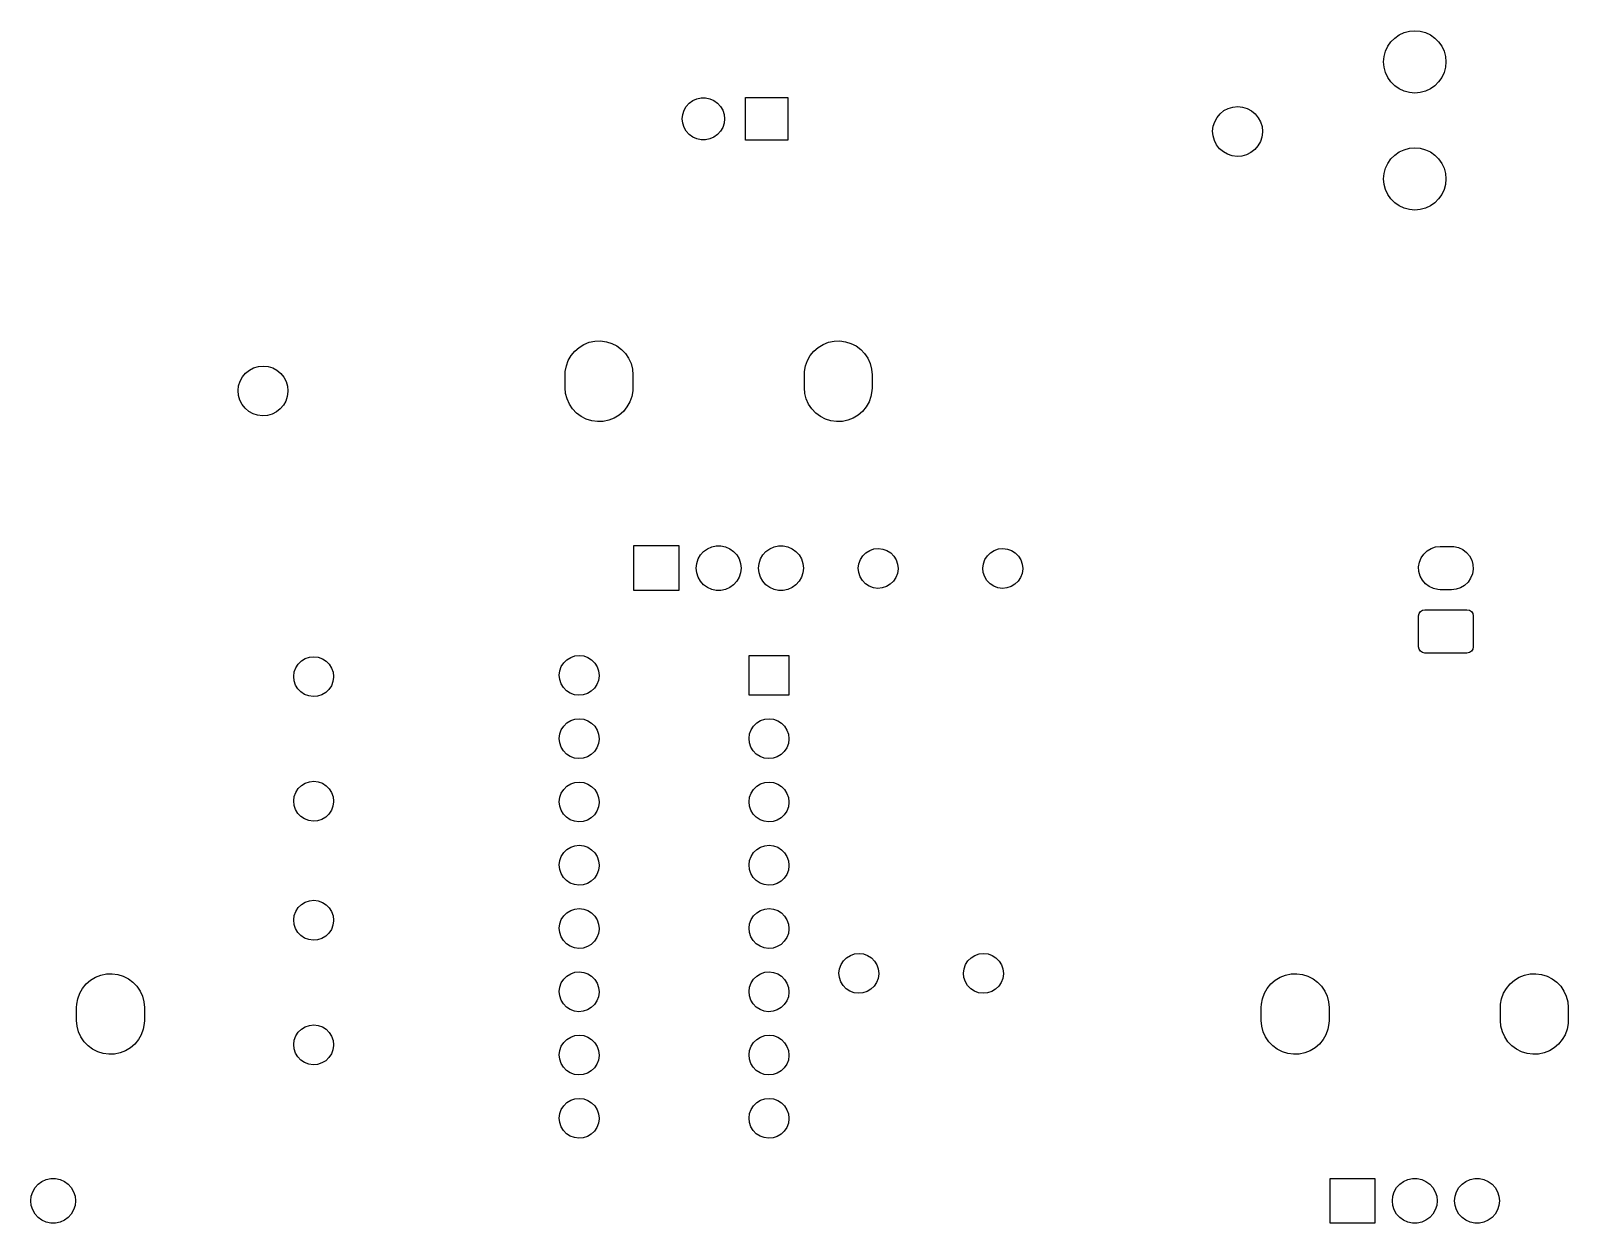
# Model space of a CAD drawing. Extents: x 43 to 170, y -237 to -32.
# Drawn here: x 108.3 to 170, y -237.1 to -189.2 of the extents above; entities that cross this region are included whole.
import ezdxf

# ---------------------------------------------------------------- set-up
doc = ezdxf.new("R2010")
doc.units = 0
doc.layers.add('BLACK', color=7, linetype='CONTINUOUS')

msp = doc.modelspace()

# ---------------------------------------------------------------- linework, layer by layer
at = {"layer": 'BLACK', "linetype": 'CONTINUOUS'}
for p, q in [((163.027, -189.542), (163.205, -189.417)), ((163.205, -189.417), (163.402, -189.325)), ((163.402, -189.325), (163.613, -189.269)), ((163.613, -189.269), (163.83, -189.25)), ((163.83, -189.25), (164.047, -189.269)), ((164.047, -189.269), (164.258, -189.325)), ((164.258, -189.325), (164.455, -189.417)), ((164.455, -189.417), (164.633, -189.542)), ((162.655, -190.072), (162.747, -189.875)), ((162.747, -189.875), (162.872, -189.697)), ((162.872, -189.697), (163.027, -189.542)), ((164.633, -189.542), (164.788, -189.697)), ((164.788, -189.697), (164.913, -189.875)), ((164.913, -189.875), (165.005, -190.072)), ((162.58, -190.5), (162.599, -190.283)), ((162.599, -190.717), (162.58, -190.5)), ((162.599, -190.283), (162.655, -190.072)), ((165.005, -190.072), (165.061, -190.283)), ((165.061, -190.283), (165.08, -190.5)), ((165.08, -190.5), (165.061, -190.717)), ((162.655, -190.928), (162.599, -190.717)), ((162.747, -191.125), (162.655, -190.928)), ((162.872, -191.303), (162.747, -191.125)), ((164.913, -191.125), (164.788, -191.303)), ((165.005, -190.928), (164.913, -191.125)), ((165.061, -190.717), (165.005, -190.928)), ((163.027, -191.458), (162.872, -191.303)), ((163.205, -191.583), (163.027, -191.458)), ((163.402, -191.675), (163.205, -191.583)), ((163.613, -191.731), (163.402, -191.675)), ((163.83, -191.75), (163.613, -191.731)), ((164.047, -191.731), (163.83, -191.75)), ((164.258, -191.675), (164.047, -191.731)), ((164.455, -191.583), (164.258, -191.675)), ((164.633, -191.458), (164.455, -191.583)), ((164.788, -191.303), (164.633, -191.458)), ((134.447, -192.609), (134.502, -192.44)), ((134.502, -192.44), (134.591, -192.286)), ((134.591, -192.286), (134.71, -192.154)), ((134.71, -192.154), (134.853, -192.05)), ((134.853, -192.05), (135.016, -191.978)), ((135.016, -191.978), (135.19, -191.941)), ((135.19, -191.941), (135.367, -191.941)), ((135.367, -191.941), (135.541, -191.978)), ((135.541, -191.978), (135.703, -192.05)), ((135.703, -192.05), (135.847, -192.154)), ((135.847, -192.154), (135.966, -192.286)), ((135.966, -192.286), (136.055, -192.44)), ((136.055, -192.44), (136.11, -192.609)), ((136.969, -193.636), (136.969, -191.936)), ((136.969, -191.936), (138.668, -191.936)), ((138.668, -191.936), (138.668, -193.636)), ((156.018, -192.58), (156.17, -192.457)), ((156.17, -192.457), (156.343, -192.367)), ((156.343, -192.367), (156.531, -192.312)), ((156.531, -192.312), (156.725, -192.294)), ((156.725, -192.294), (156.919, -192.314)), ((156.919, -192.314), (157.106, -192.372)), ((157.106, -192.372), (157.277, -192.465)), ((157.277, -192.465), (157.428, -192.589)), ((134.428, -192.786), (134.447, -192.609)), ((134.447, -192.963), (134.428, -192.786)), ((134.502, -193.132), (134.447, -192.963)), ((134.591, -193.286), (134.502, -193.132)), ((136.055, -193.132), (135.966, -193.286)), ((136.11, -192.963), (136.055, -193.132)), ((136.11, -192.609), (136.129, -192.786)), ((136.129, -192.786), (136.11, -192.963)), ((155.718, -193.28), (155.74, -193.086)), ((155.74, -193.086), (155.799, -192.9)), ((155.799, -192.9), (155.893, -192.729)), ((155.893, -192.729), (156.018, -192.58)), ((157.428, -192.589), (157.551, -192.741)), ((157.551, -192.741), (157.643, -192.913)), ((157.643, -192.913), (157.699, -193.1)), ((157.699, -193.1), (157.718, -193.294)), ((134.71, -193.418), (134.591, -193.286)), ((134.853, -193.522), (134.71, -193.418)), ((135.016, -193.594), (134.853, -193.522)), ((135.19, -193.631), (135.016, -193.594)), ((135.367, -193.631), (135.19, -193.631)), ((135.541, -193.594), (135.367, -193.631)), ((135.703, -193.522), (135.541, -193.594)), ((135.847, -193.418), (135.703, -193.522)), ((135.966, -193.286), (135.847, -193.418)), ((138.668, -193.636), (136.969, -193.636)), ((155.734, -193.475), (155.718, -193.28)), ((155.788, -193.662), (155.734, -193.475)), ((155.877, -193.836), (155.788, -193.662)), ((157.632, -193.701), (157.535, -193.87)), ((157.693, -193.516), (157.632, -193.701)), ((157.718, -193.322), (157.693, -193.516)), ((157.718, -193.294), (157.718, -193.322)), ((155.999, -193.989), (155.877, -193.836)), ((156.147, -194.115), (155.999, -193.989)), ((156.318, -194.21), (156.147, -194.115)), ((156.503, -194.271), (156.318, -194.21)), ((156.697, -194.294), (156.503, -194.271)), ((156.892, -194.279), (156.697, -194.294)), ((157.08, -194.226), (156.892, -194.279)), ((157.254, -194.138), (157.08, -194.226)), ((157.408, -194.018), (157.254, -194.138)), ((157.535, -193.87), (157.408, -194.018)), ((162.872, -194.397), (163.027, -194.242)), ((163.027, -194.242), (163.205, -194.117)), ((163.205, -194.117), (163.402, -194.025)), ((163.402, -194.025), (163.613, -193.969)), ((163.613, -193.969), (163.83, -193.95)), ((163.83, -193.95), (164.047, -193.969)), ((164.047, -193.969), (164.258, -194.025)), ((164.258, -194.025), (164.455, -194.117)), ((164.455, -194.117), (164.633, -194.242)), ((164.633, -194.242), (164.788, -194.397)), ((162.58, -195.2), (162.599, -194.983)), ((162.599, -194.983), (162.655, -194.772)), ((162.655, -194.772), (162.747, -194.575)), ((162.747, -194.575), (162.872, -194.397)), ((164.788, -194.397), (164.913, -194.575)), ((164.913, -194.575), (165.005, -194.772)), ((165.005, -194.772), (165.061, -194.983)), ((165.061, -194.983), (165.08, -195.2)), ((162.599, -195.417), (162.58, -195.2)), ((162.655, -195.628), (162.599, -195.417)), ((165.061, -195.417), (165.005, -195.628)), ((165.08, -195.2), (165.061, -195.417)), ((162.747, -195.825), (162.655, -195.628)), ((162.872, -196.003), (162.747, -195.825)), ((163.027, -196.158), (162.872, -196.003)), ((163.205, -196.283), (163.027, -196.158)), ((164.633, -196.158), (164.455, -196.283)), ((164.788, -196.003), (164.633, -196.158)), ((164.913, -195.825), (164.788, -196.003)), ((165.005, -195.628), (164.913, -195.825)), ((163.402, -196.375), (163.205, -196.283)), ((163.613, -196.431), (163.402, -196.375)), ((163.83, -196.45), (163.613, -196.431)), ((164.047, -196.431), (163.83, -196.45)), ((164.258, -196.375), (164.047, -196.431)), ((164.455, -196.283), (164.258, -196.375)), ((130.485, -201.842), (130.699, -201.757)), ((130.699, -201.757), (130.924, -201.71)), ((130.924, -201.71), (131.154, -201.702)), ((131.154, -201.702), (131.382, -201.732)), ((131.382, -201.732), (131.602, -201.8)), ((140.085, -201.842), (140.299, -201.757)), ((140.299, -201.757), (140.524, -201.71)), ((140.524, -201.71), (140.754, -201.702)), ((140.754, -201.702), (140.982, -201.732)), ((140.982, -201.732), (141.202, -201.8)), ((129.855, -202.49), (129.969, -202.29)), ((129.969, -202.29), (130.115, -202.112)), ((130.115, -202.112), (130.289, -201.961)), ((130.289, -201.961), (130.485, -201.842)), ((131.602, -201.8), (131.807, -201.904)), ((131.807, -201.904), (131.991, -202.041)), ((131.991, -202.041), (132.15, -202.208)), ((132.15, -202.208), (132.278, -202.399)), ((132.278, -202.399), (132.373, -202.608)), ((139.455, -202.49), (139.569, -202.29)), ((139.569, -202.29), (139.715, -202.112)), ((139.715, -202.112), (139.889, -201.961)), ((139.889, -201.961), (140.085, -201.842)), ((141.202, -201.8), (141.407, -201.904)), ((141.407, -201.904), (141.591, -202.041)), ((141.591, -202.041), (141.75, -202.208)), ((141.75, -202.208), (141.878, -202.399)), ((141.878, -202.399), (141.973, -202.608)), ((116.777, -203.143), (116.902, -202.994)), ((116.902, -202.994), (117.054, -202.871)), ((117.054, -202.871), (117.227, -202.781)), ((117.227, -202.781), (117.415, -202.726)), ((117.415, -202.726), (117.609, -202.708)), ((117.609, -202.708), (117.803, -202.728)), ((117.803, -202.728), (117.99, -202.786)), ((117.99, -202.786), (118.161, -202.879)), ((118.161, -202.879), (118.312, -203.003)), ((118.312, -203.003), (118.435, -203.155)), ((129.73, -203.06), (129.736, -202.932)), ((129.736, -202.932), (129.777, -202.706)), ((129.777, -202.706), (129.855, -202.49)), ((132.373, -202.608), (132.431, -202.831)), ((132.431, -202.831), (132.45, -203.06)), ((139.33, -203.06), (139.336, -202.932)), ((139.336, -202.932), (139.377, -202.706)), ((139.377, -202.706), (139.455, -202.49)), ((141.973, -202.608), (142.031, -202.831)), ((142.031, -202.831), (142.05, -203.06)), ((116.602, -203.694), (116.624, -203.5)), ((116.624, -203.5), (116.683, -203.314)), ((116.683, -203.314), (116.777, -203.143)), ((118.435, -203.155), (118.527, -203.327)), ((118.527, -203.327), (118.583, -203.514)), ((118.583, -203.514), (118.602, -203.708)), ((129.73, -203.58), (129.73, -203.06)), ((129.749, -203.809), (129.73, -203.58)), ((132.45, -203.58), (132.444, -203.708)), ((132.45, -203.06), (132.45, -203.58)), ((139.33, -203.58), (139.33, -203.06)), ((139.349, -203.809), (139.33, -203.58)), ((142.05, -203.58), (142.044, -203.708)), ((142.05, -203.06), (142.05, -203.58)), ((116.618, -203.889), (116.602, -203.694)), ((116.672, -204.076), (116.618, -203.889)), ((116.761, -204.25), (116.672, -204.076)), ((116.883, -204.403), (116.761, -204.25)), ((118.516, -204.115), (118.419, -204.284)), ((118.577, -203.93), (118.516, -204.115)), ((118.602, -203.736), (118.577, -203.93)), ((118.602, -203.708), (118.602, -203.736)), ((129.807, -204.032), (129.749, -203.809)), ((129.902, -204.241), (129.807, -204.032)), ((130.03, -204.432), (129.902, -204.241)), ((132.325, -204.15), (132.211, -204.35)), ((132.403, -203.934), (132.325, -204.15)), ((132.444, -203.708), (132.403, -203.934)), ((139.407, -204.032), (139.349, -203.809)), ((139.502, -204.241), (139.407, -204.032)), ((139.63, -204.432), (139.502, -204.241)), ((141.925, -204.15), (141.811, -204.35)), ((142.003, -203.934), (141.925, -204.15)), ((142.044, -203.708), (142.003, -203.934)), ((117.031, -204.529), (116.883, -204.403)), ((117.202, -204.624), (117.031, -204.529)), ((117.387, -204.685), (117.202, -204.624)), ((117.581, -204.708), (117.387, -204.685)), ((117.776, -204.693), (117.581, -204.708)), ((117.964, -204.64), (117.776, -204.693)), ((118.138, -204.552), (117.964, -204.64)), ((118.292, -204.432), (118.138, -204.552)), ((118.419, -204.284), (118.292, -204.432)), ((130.189, -204.599), (130.03, -204.432)), ((130.373, -204.736), (130.189, -204.599)), ((130.578, -204.84), (130.373, -204.736)), ((130.798, -204.908), (130.578, -204.84)), ((131.695, -204.798), (131.481, -204.883)), ((131.891, -204.679), (131.695, -204.798)), ((132.065, -204.528), (131.891, -204.679)), ((132.211, -204.35), (132.065, -204.528)), ((139.789, -204.599), (139.63, -204.432)), ((139.973, -204.736), (139.789, -204.599)), ((140.178, -204.84), (139.973, -204.736)), ((140.398, -204.908), (140.178, -204.84)), ((141.295, -204.798), (141.081, -204.883)), ((141.491, -204.679), (141.295, -204.798)), ((141.665, -204.528), (141.491, -204.679)), ((141.811, -204.35), (141.665, -204.528)), ((131.026, -204.938), (130.798, -204.908)), ((131.256, -204.93), (131.026, -204.938)), ((131.481, -204.883), (131.256, -204.93)), ((140.626, -204.938), (140.398, -204.908)), ((140.856, -204.93), (140.626, -204.938)), ((141.081, -204.883), (140.856, -204.93)), ((132.49, -211.72), (132.49, -209.92)), ((132.49, -209.92), (134.29, -209.92)), ((134.29, -209.92), (134.29, -211.72)), ((135.068, -210.454), (135.162, -210.291)), ((135.162, -210.291), (135.288, -210.151)), ((135.288, -210.151), (135.44, -210.041)), ((135.44, -210.041), (135.612, -209.964)), ((135.612, -209.964), (135.796, -209.925)), ((135.796, -209.925), (135.984, -209.925)), ((135.984, -209.925), (136.168, -209.964)), ((136.168, -209.964), (136.34, -210.041)), ((136.34, -210.041), (136.492, -210.151)), ((136.492, -210.151), (136.618, -210.291)), ((136.618, -210.291), (136.712, -210.454)), ((137.568, -210.454), (137.662, -210.291)), ((137.662, -210.291), (137.788, -210.151)), ((137.788, -210.151), (137.94, -210.041)), ((137.94, -210.041), (138.112, -209.964)), ((138.112, -209.964), (138.296, -209.925)), ((138.296, -209.925), (138.484, -209.925)), ((138.484, -209.925), (138.668, -209.964)), ((138.668, -209.964), (138.84, -210.041)), ((138.84, -210.041), (138.992, -210.151)), ((138.992, -210.151), (139.118, -210.291)), ((139.118, -210.291), (139.212, -210.454)), ((141.577, -210.478), (141.674, -210.328)), ((141.674, -210.328), (141.801, -210.204)), ((141.801, -210.204), (141.953, -210.11)), ((141.953, -210.11), (142.122, -210.053)), ((142.122, -210.053), (142.3, -210.034)), ((142.3, -210.034), (142.477, -210.055)), ((142.477, -210.055), (142.645, -210.115)), ((142.645, -210.115), (142.795, -210.211)), ((142.795, -210.211), (142.921, -210.337)), ((142.921, -210.337), (143.015, -210.488)), ((146.577, -210.478), (146.674, -210.328)), ((146.674, -210.328), (146.801, -210.204)), ((146.801, -210.204), (146.953, -210.11)), ((146.953, -210.11), (147.122, -210.053)), ((147.122, -210.053), (147.3, -210.034)), ((147.3, -210.034), (147.477, -210.055)), ((147.477, -210.055), (147.645, -210.115)), ((147.645, -210.115), (147.795, -210.211)), ((147.795, -210.211), (147.921, -210.337)), ((147.921, -210.337), (148.015, -210.488)), ((164.017, -210.586), (164.087, -210.412)), ((164.087, -210.412), (164.192, -210.256)), ((164.192, -210.256), (164.329, -210.127)), ((164.329, -210.127), (164.49, -210.03)), ((164.49, -210.03), (164.668, -209.97)), ((164.668, -209.97), (164.855, -209.95)), ((164.855, -209.95), (165.305, -209.95)), ((165.305, -209.95), (165.402, -209.955)), ((165.402, -209.955), (165.585, -209.996)), ((165.585, -209.996), (165.756, -210.076)), ((165.756, -210.076), (165.905, -210.19)), ((165.905, -210.19), (166.026, -210.334)), ((166.026, -210.334), (166.114, -210.5)), ((134.99, -210.82), (135.01, -210.633)), ((135.01, -211.007), (134.99, -210.82)), ((135.01, -210.633), (135.068, -210.454)), ((135.068, -211.186), (135.01, -211.007)), ((136.712, -210.454), (136.77, -210.633)), ((136.77, -211.007), (136.712, -211.186)), ((136.77, -210.633), (136.79, -210.82)), ((136.79, -210.82), (136.77, -211.007)), ((137.49, -210.82), (137.51, -210.633)), ((137.51, -211.007), (137.49, -210.82)), ((137.51, -210.633), (137.568, -210.454)), ((137.568, -211.186), (137.51, -211.007)), ((139.212, -210.454), (139.27, -210.633)), ((139.27, -211.007), (139.212, -211.186)), ((139.27, -210.633), (139.29, -210.82)), ((139.29, -210.82), (139.27, -211.007)), ((141.494, -210.823), (141.516, -210.646)), ((141.511, -211), (141.494, -210.823)), ((141.568, -211.17), (141.511, -211)), ((141.516, -210.646), (141.577, -210.478)), ((143.069, -211.033), (143.006, -211.2)), ((143.015, -210.488), (143.074, -210.657)), ((143.094, -210.856), (143.069, -211.033)), ((143.074, -210.657), (143.094, -210.834)), ((143.094, -210.834), (143.094, -210.856)), ((146.494, -210.823), (146.516, -210.646)), ((146.511, -211), (146.494, -210.823)), ((146.568, -211.17), (146.511, -211)), ((146.516, -210.646), (146.577, -210.478)), ((148.069, -211.033), (148.006, -211.2)), ((148.015, -210.488), (148.074, -210.657)), ((148.094, -210.856), (148.069, -211.033)), ((148.074, -210.657), (148.094, -210.834)), ((148.094, -210.834), (148.094, -210.856)), ((163.986, -210.771), (164.017, -210.586)), ((163.996, -210.959), (163.986, -210.771)), ((164.046, -211.14), (163.996, -210.959)), ((166.114, -210.5), (166.164, -210.681)), ((166.174, -210.869), (166.143, -211.054)), ((166.164, -210.681), (166.174, -210.869)), ((135.162, -211.349), (135.068, -211.186)), ((135.288, -211.489), (135.162, -211.349)), ((135.44, -211.599), (135.288, -211.489)), ((135.612, -211.676), (135.44, -211.599)), ((136.34, -211.599), (136.168, -211.676)), ((136.492, -211.489), (136.34, -211.599)), ((136.618, -211.349), (136.492, -211.489)), ((136.712, -211.186), (136.618, -211.349)), ((137.662, -211.349), (137.568, -211.186)), ((137.788, -211.489), (137.662, -211.349)), ((137.94, -211.599), (137.788, -211.489)), ((138.112, -211.676), (137.94, -211.599)), ((138.84, -211.599), (138.668, -211.676)), ((138.992, -211.489), (138.84, -211.599)), ((139.118, -211.349), (138.992, -211.489)), ((139.212, -211.186), (139.118, -211.349)), ((141.66, -211.322), (141.568, -211.17)), ((141.784, -211.45), (141.66, -211.322)), ((141.933, -211.548), (141.784, -211.45)), ((142.1, -211.61), (141.933, -211.548)), ((142.277, -211.634), (142.1, -211.61)), ((142.455, -211.618), (142.277, -211.634)), ((142.624, -211.563), (142.455, -211.618)), ((142.778, -211.471), (142.624, -211.563)), ((142.907, -211.348), (142.778, -211.471)), ((143.006, -211.2), (142.907, -211.348)), ((146.66, -211.322), (146.568, -211.17)), ((146.784, -211.45), (146.66, -211.322)), ((146.933, -211.548), (146.784, -211.45)), ((147.1, -211.61), (146.933, -211.548)), ((147.277, -211.634), (147.1, -211.61)), ((147.455, -211.618), (147.277, -211.634)), ((147.624, -211.563), (147.455, -211.618)), ((147.778, -211.471), (147.624, -211.563)), ((147.907, -211.348), (147.778, -211.471)), ((148.006, -211.2), (147.907, -211.348)), ((164.134, -211.306), (164.046, -211.14)), ((164.255, -211.45), (164.134, -211.306)), ((164.404, -211.564), (164.255, -211.45)), ((164.575, -211.644), (164.404, -211.564)), ((164.758, -211.685), (164.575, -211.644)), ((165.67, -211.61), (165.492, -211.67)), ((165.831, -211.513), (165.67, -211.61)), ((165.968, -211.384), (165.831, -211.513)), ((166.073, -211.228), (165.968, -211.384)), ((166.143, -211.054), (166.073, -211.228)), ((134.29, -211.72), (132.49, -211.72)), ((135.796, -211.715), (135.612, -211.676)), ((135.984, -211.715), (135.796, -211.715)), ((136.168, -211.676), (135.984, -211.715)), ((138.296, -211.715), (138.112, -211.676)), ((138.484, -211.715), (138.296, -211.715)), ((138.668, -211.676), (138.484, -211.715)), ((164.855, -211.69), (164.758, -211.685)), ((165.305, -211.69), (164.855, -211.69)), ((165.492, -211.67), (165.305, -211.69)), ((163.985, -212.74), (164.004, -212.644)), ((163.985, -213.98), (163.985, -212.74)), ((164.004, -212.644), (164.058, -212.563)), ((164.058, -212.563), (164.139, -212.509)), ((164.139, -212.509), (164.235, -212.49)), ((164.235, -212.49), (165.925, -212.49)), ((165.925, -212.49), (166.021, -212.509)), ((166.021, -212.509), (166.102, -212.563)), ((166.102, -212.563), (166.156, -212.644)), ((166.156, -212.644), (166.175, -212.74)), ((166.175, -212.74), (166.175, -213.98)), ((164.004, -214.076), (163.985, -213.98)), ((164.058, -214.157), (164.004, -214.076)), ((166.156, -214.076), (166.102, -214.157)), ((166.175, -213.98), (166.156, -214.076)), ((118.917, -214.822), (119.014, -214.672)), ((119.014, -214.672), (119.141, -214.548)), ((119.141, -214.548), (119.293, -214.454)), ((119.293, -214.454), (119.462, -214.397)), ((119.462, -214.397), (119.64, -214.378)), ((119.64, -214.378), (119.817, -214.399)), ((119.817, -214.399), (119.985, -214.459)), ((119.985, -214.459), (120.135, -214.555)), ((120.135, -214.555), (120.261, -214.681)), ((120.261, -214.681), (120.355, -214.832)), ((129.575, -214.772), (129.672, -214.622)), ((129.672, -214.622), (129.799, -214.498)), ((129.799, -214.498), (129.951, -214.404)), ((129.951, -214.404), (130.12, -214.347)), ((130.12, -214.347), (130.298, -214.328)), ((130.298, -214.328), (130.475, -214.349)), ((130.475, -214.349), (130.643, -214.409)), ((130.643, -214.409), (130.793, -214.505)), ((130.793, -214.505), (130.919, -214.631)), ((130.919, -214.631), (131.013, -214.782)), ((137.112, -215.928), (137.112, -214.328)), ((137.112, -214.328), (138.712, -214.328)), ((138.712, -214.328), (138.712, -215.928)), ((164.139, -214.211), (164.058, -214.157)), ((164.235, -214.23), (164.139, -214.211)), ((165.925, -214.23), (164.235, -214.23)), ((166.021, -214.211), (165.925, -214.23)), ((166.102, -214.157), (166.021, -214.211)), ((118.834, -215.167), (118.856, -214.99)), ((118.851, -215.344), (118.834, -215.167)), ((118.908, -215.514), (118.851, -215.344)), ((118.856, -214.99), (118.917, -214.822)), ((120.355, -214.832), (120.414, -215.001)), ((120.434, -215.2), (120.409, -215.377)), ((120.414, -215.001), (120.434, -215.178)), ((120.434, -215.178), (120.434, -215.2)), ((129.492, -215.117), (129.514, -214.94)), ((129.509, -215.294), (129.492, -215.117)), ((129.566, -215.464), (129.509, -215.294)), ((129.514, -214.94), (129.575, -214.772)), ((131.067, -215.327), (131.004, -215.494)), ((131.013, -214.782), (131.072, -214.951)), ((131.092, -215.15), (131.067, -215.327)), ((131.072, -214.951), (131.092, -215.128)), ((131.092, -215.128), (131.092, -215.15)), ((119, -215.666), (118.908, -215.514)), ((119.124, -215.794), (119, -215.666)), ((119.273, -215.892), (119.124, -215.794)), ((119.44, -215.954), (119.273, -215.892)), ((119.617, -215.978), (119.44, -215.954)), ((119.795, -215.962), (119.617, -215.978)), ((119.964, -215.907), (119.795, -215.962)), ((120.118, -215.815), (119.964, -215.907)), ((120.247, -215.692), (120.118, -215.815)), ((120.346, -215.544), (120.247, -215.692)), ((120.409, -215.377), (120.346, -215.544)), ((129.658, -215.616), (129.566, -215.464)), ((129.782, -215.744), (129.658, -215.616)), ((129.931, -215.842), (129.782, -215.744)), ((130.098, -215.904), (129.931, -215.842)), ((130.275, -215.928), (130.098, -215.904)), ((130.453, -215.912), (130.275, -215.928)), ((130.622, -215.857), (130.453, -215.912)), ((130.776, -215.765), (130.622, -215.857)), ((130.905, -215.642), (130.776, -215.765)), ((131.004, -215.494), (130.905, -215.642)), ((138.712, -215.928), (137.112, -215.928)), ((129.575, -217.312), (129.672, -217.162)), ((129.672, -217.162), (129.799, -217.038)), ((129.799, -217.038), (129.951, -216.944)), ((129.951, -216.944), (130.12, -216.887)), ((130.12, -216.887), (130.298, -216.868)), ((130.298, -216.868), (130.475, -216.889)), ((130.475, -216.889), (130.643, -216.949)), ((130.643, -216.949), (130.793, -217.045)), ((130.793, -217.045), (130.919, -217.171)), ((130.919, -217.171), (131.013, -217.322)), ((137.195, -217.312), (137.292, -217.162)), ((137.292, -217.162), (137.419, -217.038)), ((137.419, -217.038), (137.571, -216.944)), ((137.571, -216.944), (137.74, -216.887)), ((137.74, -216.887), (137.918, -216.868)), ((137.918, -216.868), (138.095, -216.889)), ((138.095, -216.889), (138.263, -216.949)), ((138.263, -216.949), (138.413, -217.045)), ((138.413, -217.045), (138.539, -217.171)), ((138.539, -217.171), (138.633, -217.322)), ((129.492, -217.657), (129.514, -217.48)), ((129.509, -217.834), (129.492, -217.657)), ((129.566, -218.004), (129.509, -217.834)), ((129.514, -217.48), (129.575, -217.312)), ((131.013, -217.322), (131.072, -217.491)), ((131.092, -217.69), (131.067, -217.867)), ((131.072, -217.491), (131.092, -217.668)), ((131.092, -217.668), (131.092, -217.69)), ((137.112, -217.657), (137.134, -217.48)), ((137.129, -217.834), (137.112, -217.657)), ((137.186, -218.004), (137.129, -217.834)), ((137.134, -217.48), (137.195, -217.312)), ((138.633, -217.322), (138.692, -217.491)), ((138.712, -217.69), (138.687, -217.867)), ((138.692, -217.491), (138.712, -217.668)), ((138.712, -217.668), (138.712, -217.69)), ((129.658, -218.156), (129.566, -218.004)), ((129.782, -218.284), (129.658, -218.156)), ((129.931, -218.382), (129.782, -218.284)), ((130.098, -218.444), (129.931, -218.382)), ((130.275, -218.468), (130.098, -218.444)), ((130.453, -218.452), (130.275, -218.468)), ((130.622, -218.397), (130.453, -218.452)), ((130.776, -218.305), (130.622, -218.397)), ((130.905, -218.182), (130.776, -218.305)), ((131.004, -218.034), (130.905, -218.182)), ((131.067, -217.867), (131.004, -218.034)), ((137.278, -218.156), (137.186, -218.004)), ((137.402, -218.284), (137.278, -218.156)), ((137.551, -218.382), (137.402, -218.284)), ((137.718, -218.444), (137.551, -218.382)), ((137.895, -218.468), (137.718, -218.444)), ((138.073, -218.452), (137.895, -218.468)), ((138.242, -218.397), (138.073, -218.452)), ((138.396, -218.305), (138.242, -218.397)), ((138.525, -218.182), (138.396, -218.305)), ((138.624, -218.034), (138.525, -218.182)), ((138.687, -217.867), (138.624, -218.034)), ((118.917, -219.822), (119.014, -219.672)), ((119.014, -219.672), (119.141, -219.548)), ((119.141, -219.548), (119.293, -219.454)), ((119.293, -219.454), (119.462, -219.397)), ((119.462, -219.397), (119.64, -219.378)), ((119.64, -219.378), (119.817, -219.399)), ((119.817, -219.399), (119.985, -219.459)), ((119.985, -219.459), (120.135, -219.555)), ((120.135, -219.555), (120.261, -219.681)), ((120.261, -219.681), (120.355, -219.832)), ((129.672, -219.702), (129.799, -219.578)), ((129.799, -219.578), (129.951, -219.484)), ((129.951, -219.484), (130.12, -219.427)), ((130.12, -219.427), (130.298, -219.408)), ((130.298, -219.408), (130.475, -219.429)), ((130.475, -219.429), (130.643, -219.489)), ((130.643, -219.489), (130.793, -219.585)), ((130.793, -219.585), (130.919, -219.711)), ((137.292, -219.702), (137.419, -219.578)), ((137.419, -219.578), (137.571, -219.484)), ((137.571, -219.484), (137.74, -219.427)), ((137.74, -219.427), (137.918, -219.408)), ((137.918, -219.408), (138.095, -219.429)), ((138.095, -219.429), (138.263, -219.489)), ((138.263, -219.489), (138.413, -219.585)), ((138.413, -219.585), (138.539, -219.711)), ((118.834, -220.167), (118.856, -219.99)), ((118.851, -220.344), (118.834, -220.167)), ((118.856, -219.99), (118.917, -219.822)), ((120.355, -219.832), (120.414, -220.001)), ((120.434, -220.2), (120.409, -220.377)), ((120.414, -220.001), (120.434, -220.178)), ((120.434, -220.178), (120.434, -220.2)), ((129.492, -220.197), (129.514, -220.02)), ((129.509, -220.374), (129.492, -220.197)), ((129.514, -220.02), (129.575, -219.852)), ((129.575, -219.852), (129.672, -219.702)), ((130.919, -219.711), (131.013, -219.862)), ((131.013, -219.862), (131.072, -220.031)), ((131.092, -220.23), (131.067, -220.407)), ((131.072, -220.031), (131.092, -220.208)), ((131.092, -220.208), (131.092, -220.23)), ((137.112, -220.197), (137.134, -220.02)), ((137.129, -220.374), (137.112, -220.197)), ((137.134, -220.02), (137.195, -219.852)), ((137.195, -219.852), (137.292, -219.702)), ((138.539, -219.711), (138.633, -219.862)), ((138.633, -219.862), (138.692, -220.031)), ((138.712, -220.23), (138.687, -220.407)), ((138.692, -220.031), (138.712, -220.208)), ((138.712, -220.208), (138.712, -220.23)), ((118.908, -220.514), (118.851, -220.344)), ((119, -220.666), (118.908, -220.514)), ((119.124, -220.794), (119, -220.666)), ((119.273, -220.892), (119.124, -220.794)), ((119.44, -220.954), (119.273, -220.892)), ((119.964, -220.907), (119.795, -220.962)), ((120.118, -220.815), (119.964, -220.907)), ((120.247, -220.692), (120.118, -220.815)), ((120.346, -220.544), (120.247, -220.692)), ((120.409, -220.377), (120.346, -220.544)), ((129.566, -220.544), (129.509, -220.374)), ((129.658, -220.696), (129.566, -220.544)), ((129.782, -220.824), (129.658, -220.696)), ((129.931, -220.922), (129.782, -220.824)), ((130.776, -220.845), (130.622, -220.937)), ((130.905, -220.722), (130.776, -220.845)), ((131.004, -220.574), (130.905, -220.722)), ((131.067, -220.407), (131.004, -220.574)), ((137.186, -220.544), (137.129, -220.374)), ((137.278, -220.696), (137.186, -220.544)), ((137.402, -220.824), (137.278, -220.696)), ((137.551, -220.922), (137.402, -220.824)), ((138.396, -220.845), (138.242, -220.937)), ((138.525, -220.722), (138.396, -220.845)), ((138.624, -220.574), (138.525, -220.722)), ((138.687, -220.407), (138.624, -220.574)), ((119.617, -220.978), (119.44, -220.954)), ((119.795, -220.962), (119.617, -220.978)), ((130.098, -220.984), (129.931, -220.922)), ((130.275, -221.008), (130.098, -220.984)), ((130.453, -220.992), (130.275, -221.008)), ((130.622, -220.937), (130.453, -220.992)), ((137.718, -220.984), (137.551, -220.922)), ((137.895, -221.008), (137.718, -220.984)), ((138.073, -220.992), (137.895, -221.008)), ((138.242, -220.937), (138.073, -220.992)), ((129.672, -222.242), (129.799, -222.118)), ((129.799, -222.118), (129.951, -222.024)), ((129.951, -222.024), (130.12, -221.967)), ((130.12, -221.967), (130.298, -221.948)), ((130.298, -221.948), (130.475, -221.969)), ((130.475, -221.969), (130.643, -222.029)), ((130.643, -222.029), (130.793, -222.125)), ((130.793, -222.125), (130.919, -222.251)), ((137.292, -222.242), (137.419, -222.118)), ((137.419, -222.118), (137.571, -222.024)), ((137.571, -222.024), (137.74, -221.967)), ((137.74, -221.967), (137.918, -221.948)), ((137.918, -221.948), (138.095, -221.969)), ((138.095, -221.969), (138.263, -222.029)), ((138.263, -222.029), (138.413, -222.125)), ((138.413, -222.125), (138.539, -222.251)), ((129.492, -222.737), (129.514, -222.56)), ((129.509, -222.914), (129.492, -222.737)), ((129.514, -222.56), (129.575, -222.392)), ((129.575, -222.392), (129.672, -222.242)), ((130.919, -222.251), (131.013, -222.402)), ((131.013, -222.402), (131.072, -222.571)), ((131.092, -222.77), (131.067, -222.947)), ((131.072, -222.571), (131.092, -222.748)), ((131.092, -222.748), (131.092, -222.77)), ((137.112, -222.737), (137.134, -222.56)), ((137.129, -222.914), (137.112, -222.737)), ((137.134, -222.56), (137.195, -222.392)), ((137.195, -222.392), (137.292, -222.242)), ((138.539, -222.251), (138.633, -222.402)), ((138.633, -222.402), (138.692, -222.571)), ((138.712, -222.77), (138.687, -222.947)), ((138.692, -222.571), (138.712, -222.748)), ((138.712, -222.748), (138.712, -222.77)), ((129.566, -223.084), (129.509, -222.914)), ((129.658, -223.236), (129.566, -223.084)), ((129.782, -223.364), (129.658, -223.236)), ((129.931, -223.462), (129.782, -223.364)), ((130.776, -223.385), (130.622, -223.477)), ((130.905, -223.262), (130.776, -223.385)), ((131.004, -223.114), (130.905, -223.262)), ((131.067, -222.947), (131.004, -223.114)), ((137.186, -223.084), (137.129, -222.914)), ((137.278, -223.236), (137.186, -223.084)), ((137.402, -223.364), (137.278, -223.236)), ((137.551, -223.462), (137.402, -223.364)), ((138.396, -223.385), (138.242, -223.477)), ((138.525, -223.262), (138.396, -223.385)), ((138.624, -223.114), (138.525, -223.262)), ((138.687, -222.947), (138.624, -223.114)), ((130.098, -223.524), (129.931, -223.462)), ((130.275, -223.548), (130.098, -223.524)), ((130.453, -223.532), (130.275, -223.548)), ((130.622, -223.477), (130.453, -223.532)), ((137.718, -223.524), (137.551, -223.462)), ((137.895, -223.548), (137.718, -223.524)), ((138.073, -223.532), (137.895, -223.548)), ((138.242, -223.477), (138.073, -223.532)), ((118.856, -224.769), (118.917, -224.601)), ((118.917, -224.601), (119.014, -224.451)), ((119.014, -224.451), (119.141, -224.327)), ((119.141, -224.327), (119.293, -224.233)), ((119.293, -224.233), (119.462, -224.176)), ((119.462, -224.176), (119.64, -224.157)), ((119.64, -224.157), (119.817, -224.178)), ((119.817, -224.178), (119.985, -224.238)), ((119.985, -224.238), (120.135, -224.334)), ((120.135, -224.334), (120.261, -224.46)), ((120.261, -224.46), (120.355, -224.611)), ((120.355, -224.611), (120.414, -224.78)), ((129.799, -224.658), (129.951, -224.564)), ((129.951, -224.564), (130.12, -224.507)), ((130.12, -224.507), (130.298, -224.488)), ((130.298, -224.488), (130.475, -224.509)), ((130.475, -224.509), (130.643, -224.569)), ((130.643, -224.569), (130.793, -224.665)), ((137.419, -224.658), (137.571, -224.564)), ((137.571, -224.564), (137.74, -224.507)), ((137.74, -224.507), (137.918, -224.488)), ((137.918, -224.488), (138.095, -224.509)), ((138.095, -224.509), (138.263, -224.569)), ((138.263, -224.569), (138.413, -224.665)), ((118.834, -224.946), (118.856, -224.769)), ((118.851, -225.123), (118.834, -224.946)), ((118.908, -225.293), (118.851, -225.123)), ((120.409, -225.156), (120.346, -225.323)), ((120.434, -224.979), (120.409, -225.156)), ((120.414, -224.78), (120.434, -224.957)), ((120.434, -224.957), (120.434, -224.979)), ((129.492, -225.277), (129.514, -225.1)), ((129.514, -225.1), (129.575, -224.932)), ((129.575, -224.932), (129.672, -224.782)), ((129.672, -224.782), (129.799, -224.658)), ((130.793, -224.665), (130.919, -224.791)), ((130.919, -224.791), (131.013, -224.942)), ((131.013, -224.942), (131.072, -225.111)), ((131.072, -225.111), (131.092, -225.288)), ((137.112, -225.277), (137.134, -225.1)), ((137.134, -225.1), (137.195, -224.932)), ((137.195, -224.932), (137.292, -224.782)), ((137.292, -224.782), (137.419, -224.658)), ((138.413, -224.665), (138.539, -224.791)), ((138.539, -224.791), (138.633, -224.942)), ((138.633, -224.942), (138.692, -225.111)), ((138.692, -225.111), (138.712, -225.288)), ((119, -225.445), (118.908, -225.293)), ((119.124, -225.573), (119, -225.445)), ((119.273, -225.671), (119.124, -225.573)), ((119.44, -225.733), (119.273, -225.671)), ((119.617, -225.757), (119.44, -225.733)), ((119.795, -225.741), (119.617, -225.757)), ((119.964, -225.686), (119.795, -225.741)), ((120.118, -225.594), (119.964, -225.686)), ((120.247, -225.471), (120.118, -225.594)), ((120.346, -225.323), (120.247, -225.471)), ((129.509, -225.454), (129.492, -225.277)), ((129.566, -225.624), (129.509, -225.454)), ((129.658, -225.776), (129.566, -225.624)), ((129.782, -225.904), (129.658, -225.776)), ((130.905, -225.802), (130.776, -225.925)), ((131.004, -225.654), (130.905, -225.802)), ((131.067, -225.487), (131.004, -225.654)), ((131.092, -225.31), (131.067, -225.487)), ((131.092, -225.288), (131.092, -225.31)), ((137.129, -225.454), (137.112, -225.277)), ((137.186, -225.624), (137.129, -225.454)), ((137.278, -225.776), (137.186, -225.624)), ((137.402, -225.904), (137.278, -225.776)), ((138.525, -225.802), (138.396, -225.925)), ((138.624, -225.654), (138.525, -225.802)), ((138.687, -225.487), (138.624, -225.654)), ((138.712, -225.31), (138.687, -225.487)), ((138.712, -225.288), (138.712, -225.31)), ((129.931, -226.002), (129.782, -225.904)), ((130.098, -226.064), (129.931, -226.002)), ((130.275, -226.088), (130.098, -226.064)), ((130.453, -226.072), (130.275, -226.088)), ((130.622, -226.017), (130.453, -226.072)), ((130.776, -225.925), (130.622, -226.017)), ((137.551, -226.002), (137.402, -225.904)), ((137.718, -226.064), (137.551, -226.002)), ((137.895, -226.088), (137.718, -226.064)), ((138.073, -226.072), (137.895, -226.088)), ((138.242, -226.017), (138.073, -226.072)), ((138.396, -225.925), (138.242, -226.017)), ((140.898, -226.584), (141.025, -226.46)), ((141.025, -226.46), (141.177, -226.366)), ((141.177, -226.366), (141.346, -226.309)), ((141.346, -226.309), (141.524, -226.29)), ((141.524, -226.29), (141.701, -226.311)), ((141.701, -226.311), (141.869, -226.371)), ((141.869, -226.371), (142.019, -226.467)), ((142.019, -226.467), (142.145, -226.593)), ((145.898, -226.584), (146.025, -226.46)), ((146.025, -226.46), (146.177, -226.366)), ((146.177, -226.366), (146.346, -226.309)), ((146.346, -226.309), (146.524, -226.29)), ((146.524, -226.29), (146.701, -226.311)), ((146.701, -226.311), (146.869, -226.371)), ((146.869, -226.371), (147.019, -226.467)), ((147.019, -226.467), (147.145, -226.593)), ((129.951, -227.104), (130.12, -227.047)), ((130.12, -227.047), (130.298, -227.028)), ((130.298, -227.028), (130.475, -227.049)), ((130.475, -227.049), (130.643, -227.109)), ((137.571, -227.104), (137.74, -227.047)), ((137.74, -227.047), (137.918, -227.028)), ((137.918, -227.028), (138.095, -227.049)), ((138.095, -227.049), (138.263, -227.109)), ((140.718, -227.079), (140.74, -226.902)), ((140.735, -227.256), (140.718, -227.079)), ((140.74, -226.902), (140.801, -226.734)), ((140.801, -226.734), (140.898, -226.584)), ((142.145, -226.593), (142.239, -226.744)), ((142.239, -226.744), (142.298, -226.913)), ((142.298, -226.913), (142.318, -227.09)), ((142.318, -227.09), (142.318, -227.112)), ((145.718, -227.079), (145.74, -226.902)), ((145.735, -227.256), (145.718, -227.079)), ((145.74, -226.902), (145.801, -226.734)), ((145.801, -226.734), (145.898, -226.584)), ((147.145, -226.593), (147.239, -226.744)), ((147.239, -226.744), (147.298, -226.913)), ((147.298, -226.913), (147.318, -227.09)), ((147.318, -227.09), (147.318, -227.112)), ((110.245, -227.89), (110.359, -227.69)), ((110.359, -227.69), (110.505, -227.512)), ((110.505, -227.512), (110.679, -227.361)), ((110.679, -227.361), (110.875, -227.242)), ((110.875, -227.242), (111.089, -227.157)), ((111.089, -227.157), (111.314, -227.11)), ((111.314, -227.11), (111.544, -227.102)), ((111.544, -227.102), (111.772, -227.132)), ((111.772, -227.132), (111.992, -227.2)), ((111.992, -227.2), (112.197, -227.304)), ((112.197, -227.304), (112.381, -227.441)), ((112.381, -227.441), (112.54, -227.608)), ((112.54, -227.608), (112.668, -227.799)), ((129.492, -227.817), (129.514, -227.64)), ((129.514, -227.64), (129.575, -227.472)), ((129.575, -227.472), (129.672, -227.322)), ((129.672, -227.322), (129.799, -227.198)), ((129.799, -227.198), (129.951, -227.104)), ((130.643, -227.109), (130.793, -227.205)), ((130.793, -227.205), (130.919, -227.331)), ((130.919, -227.331), (131.013, -227.482)), ((131.013, -227.482), (131.072, -227.651)), ((131.072, -227.651), (131.092, -227.828)), ((137.112, -227.817), (137.134, -227.64)), ((137.134, -227.64), (137.195, -227.472)), ((137.195, -227.472), (137.292, -227.322)), ((137.292, -227.322), (137.419, -227.198)), ((137.419, -227.198), (137.571, -227.104)), ((138.263, -227.109), (138.413, -227.205)), ((138.413, -227.205), (138.539, -227.331)), ((138.539, -227.331), (138.633, -227.482)), ((138.633, -227.482), (138.692, -227.651)), ((138.692, -227.651), (138.712, -227.828)), ((140.792, -227.426), (140.735, -227.256)), ((140.884, -227.578), (140.792, -227.426)), ((141.008, -227.706), (140.884, -227.578)), ((141.157, -227.804), (141.008, -227.706)), ((142.131, -227.604), (142.002, -227.727)), ((142.23, -227.456), (142.131, -227.604)), ((142.293, -227.289), (142.23, -227.456)), ((142.318, -227.112), (142.293, -227.289)), ((145.792, -227.426), (145.735, -227.256)), ((145.884, -227.578), (145.792, -227.426)), ((146.008, -227.706), (145.884, -227.578)), ((146.157, -227.804), (146.008, -227.706)), ((147.131, -227.604), (147.002, -227.727)), ((147.23, -227.456), (147.131, -227.604)), ((147.293, -227.289), (147.23, -227.456)), ((147.318, -227.112), (147.293, -227.289)), ((157.795, -227.89), (157.909, -227.69)), ((157.909, -227.69), (158.055, -227.512)), ((158.055, -227.512), (158.229, -227.361)), ((158.229, -227.361), (158.425, -227.242)), ((158.425, -227.242), (158.639, -227.157)), ((158.639, -227.157), (158.864, -227.11)), ((158.864, -227.11), (159.094, -227.102)), ((159.094, -227.102), (159.322, -227.132)), ((159.322, -227.132), (159.542, -227.2)), ((159.542, -227.2), (159.747, -227.304)), ((159.747, -227.304), (159.931, -227.441)), ((159.931, -227.441), (160.09, -227.608)), ((160.09, -227.608), (160.218, -227.799)), ((167.395, -227.89), (167.509, -227.69)), ((167.509, -227.69), (167.655, -227.512)), ((167.655, -227.512), (167.829, -227.361)), ((167.829, -227.361), (168.025, -227.242)), ((168.025, -227.242), (168.239, -227.157)), ((168.239, -227.157), (168.464, -227.11)), ((168.464, -227.11), (168.694, -227.102)), ((168.694, -227.102), (168.922, -227.132)), ((168.922, -227.132), (169.142, -227.2)), ((169.142, -227.2), (169.347, -227.304)), ((169.347, -227.304), (169.531, -227.441)), ((169.531, -227.441), (169.69, -227.608)), ((169.69, -227.608), (169.818, -227.799)), ((110.126, -228.332), (110.167, -228.106)), ((110.167, -228.106), (110.245, -227.89)), ((112.668, -227.799), (112.763, -228.008)), ((112.763, -228.008), (112.821, -228.231)), ((112.821, -228.231), (112.84, -228.46)), ((129.509, -227.994), (129.492, -227.817)), ((129.566, -228.164), (129.509, -227.994)), ((129.658, -228.316), (129.566, -228.164)), ((129.782, -228.444), (129.658, -228.316)), ((131.004, -228.194), (130.905, -228.342)), ((131.067, -228.027), (131.004, -228.194)), ((131.092, -227.85), (131.067, -228.027)), ((131.092, -227.828), (131.092, -227.85)), ((137.129, -227.994), (137.112, -227.817)), ((137.186, -228.164), (137.129, -227.994)), ((137.278, -228.316), (137.186, -228.164)), ((137.402, -228.444), (137.278, -228.316)), ((138.624, -228.194), (138.525, -228.342)), ((138.687, -228.027), (138.624, -228.194)), ((138.712, -227.85), (138.687, -228.027)), ((138.712, -227.828), (138.712, -227.85)), ((141.324, -227.866), (141.157, -227.804)), ((141.501, -227.89), (141.324, -227.866)), ((141.679, -227.874), (141.501, -227.89)), ((141.848, -227.819), (141.679, -227.874)), ((142.002, -227.727), (141.848, -227.819)), ((146.324, -227.866), (146.157, -227.804)), ((146.501, -227.89), (146.324, -227.866)), ((146.679, -227.874), (146.501, -227.89)), ((146.848, -227.819), (146.679, -227.874)), ((147.002, -227.727), (146.848, -227.819)), ((157.676, -228.332), (157.717, -228.106)), ((157.717, -228.106), (157.795, -227.89)), ((160.218, -227.799), (160.313, -228.008)), ((160.313, -228.008), (160.371, -228.231)), ((160.371, -228.231), (160.39, -228.46)), ((167.276, -228.332), (167.317, -228.106)), ((167.317, -228.106), (167.395, -227.89)), ((169.818, -227.799), (169.913, -228.008)), ((169.913, -228.008), (169.971, -228.231)), ((169.971, -228.231), (169.99, -228.46)), ((110.12, -228.46), (110.126, -228.332)), ((110.12, -228.98), (110.12, -228.46)), ((112.84, -228.46), (112.84, -228.98)), ((129.931, -228.542), (129.782, -228.444)), ((130.098, -228.604), (129.931, -228.542)), ((130.275, -228.628), (130.098, -228.604)), ((130.453, -228.612), (130.275, -228.628)), ((130.622, -228.557), (130.453, -228.612)), ((130.776, -228.465), (130.622, -228.557)), ((130.905, -228.342), (130.776, -228.465)), ((137.551, -228.542), (137.402, -228.444)), ((137.718, -228.604), (137.551, -228.542)), ((137.895, -228.628), (137.718, -228.604)), ((138.073, -228.612), (137.895, -228.628)), ((138.242, -228.557), (138.073, -228.612)), ((138.396, -228.465), (138.242, -228.557)), ((138.525, -228.342), (138.396, -228.465)), ((157.67, -228.46), (157.676, -228.332)), ((157.67, -228.98), (157.67, -228.46)), ((160.39, -228.46), (160.39, -228.98)), ((167.27, -228.46), (167.276, -228.332)), ((167.27, -228.98), (167.27, -228.46)), ((169.99, -228.46), (169.99, -228.98)), ((110.139, -229.209), (110.12, -228.98)), ((110.197, -229.432), (110.139, -229.209)), ((110.292, -229.641), (110.197, -229.432)), ((112.715, -229.55), (112.601, -229.75)), ((112.793, -229.334), (112.715, -229.55)), ((112.834, -229.108), (112.793, -229.334)), ((112.84, -228.98), (112.834, -229.108)), ((118.917, -229.601), (119.014, -229.451)), ((119.014, -229.451), (119.141, -229.327)), ((119.141, -229.327), (119.293, -229.233)), ((119.293, -229.233), (119.462, -229.176)), ((119.462, -229.176), (119.64, -229.157)), ((119.64, -229.157), (119.817, -229.178)), ((119.817, -229.178), (119.985, -229.238)), ((119.985, -229.238), (120.135, -229.334)), ((120.135, -229.334), (120.261, -229.46)), ((120.261, -229.46), (120.355, -229.611)), ((157.689, -229.209), (157.67, -228.98)), ((157.747, -229.432), (157.689, -229.209)), ((157.842, -229.641), (157.747, -229.432)), ((160.265, -229.55), (160.151, -229.75)), ((160.343, -229.334), (160.265, -229.55)), ((160.384, -229.108), (160.343, -229.334)), ((160.39, -228.98), (160.384, -229.108)), ((167.289, -229.209), (167.27, -228.98)), ((167.347, -229.432), (167.289, -229.209)), ((167.442, -229.641), (167.347, -229.432)), ((169.865, -229.55), (169.751, -229.75)), ((169.943, -229.334), (169.865, -229.55)), ((169.984, -229.108), (169.943, -229.334)), ((169.99, -228.98), (169.984, -229.108)), ((110.42, -229.832), (110.292, -229.641)), ((110.579, -229.999), (110.42, -229.832)), ((110.763, -230.136), (110.579, -229.999)), ((110.968, -230.24), (110.763, -230.136)), ((112.281, -230.079), (112.085, -230.198)), ((112.455, -229.928), (112.281, -230.079)), ((112.601, -229.75), (112.455, -229.928)), ((118.834, -229.946), (118.856, -229.769)), ((118.851, -230.123), (118.834, -229.946)), ((118.908, -230.293), (118.851, -230.123)), ((118.856, -229.769), (118.917, -229.601)), ((120.409, -230.156), (120.346, -230.323)), ((120.355, -229.611), (120.414, -229.78)), ((120.434, -229.979), (120.409, -230.156)), ((120.414, -229.78), (120.434, -229.957)), ((120.434, -229.957), (120.434, -229.979)), ((129.514, -230.18), (129.575, -230.012)), ((129.575, -230.012), (129.672, -229.862)), ((129.672, -229.862), (129.799, -229.738)), ((129.799, -229.738), (129.951, -229.644)), ((129.951, -229.644), (130.12, -229.587)), ((130.12, -229.587), (130.298, -229.568)), ((130.298, -229.568), (130.475, -229.589)), ((130.475, -229.589), (130.643, -229.649)), ((130.643, -229.649), (130.793, -229.745)), ((130.793, -229.745), (130.919, -229.871)), ((130.919, -229.871), (131.013, -230.022)), ((131.013, -230.022), (131.072, -230.191)), ((137.134, -230.18), (137.195, -230.012)), ((137.195, -230.012), (137.292, -229.862)), ((137.292, -229.862), (137.419, -229.738)), ((137.419, -229.738), (137.571, -229.644)), ((137.571, -229.644), (137.74, -229.587)), ((137.74, -229.587), (137.918, -229.568)), ((137.918, -229.568), (138.095, -229.589)), ((138.095, -229.589), (138.263, -229.649)), ((138.263, -229.649), (138.413, -229.745)), ((138.413, -229.745), (138.539, -229.871)), ((138.539, -229.871), (138.633, -230.022)), ((138.633, -230.022), (138.692, -230.191)), ((157.97, -229.832), (157.842, -229.641)), ((158.129, -229.999), (157.97, -229.832)), ((158.313, -230.136), (158.129, -229.999)), ((158.518, -230.24), (158.313, -230.136)), ((159.831, -230.079), (159.635, -230.198)), ((160.005, -229.928), (159.831, -230.079)), ((160.151, -229.75), (160.005, -229.928)), ((167.57, -229.832), (167.442, -229.641)), ((167.729, -229.999), (167.57, -229.832)), ((167.913, -230.136), (167.729, -229.999)), ((168.118, -230.24), (167.913, -230.136)), ((169.431, -230.079), (169.235, -230.198)), ((169.605, -229.928), (169.431, -230.079)), ((169.751, -229.75), (169.605, -229.928)), ((111.188, -230.308), (110.968, -230.24)), ((111.416, -230.338), (111.188, -230.308)), ((111.646, -230.33), (111.416, -230.338)), ((111.871, -230.283), (111.646, -230.33)), ((112.085, -230.198), (111.871, -230.283)), ((119, -230.445), (118.908, -230.293)), ((119.124, -230.573), (119, -230.445)), ((119.273, -230.671), (119.124, -230.573)), ((119.44, -230.733), (119.273, -230.671)), ((119.617, -230.757), (119.44, -230.733)), ((119.795, -230.741), (119.617, -230.757)), ((119.964, -230.686), (119.795, -230.741)), ((120.118, -230.594), (119.964, -230.686)), ((120.247, -230.471), (120.118, -230.594)), ((120.346, -230.323), (120.247, -230.471)), ((129.492, -230.357), (129.514, -230.18)), ((129.509, -230.534), (129.492, -230.357)), ((129.566, -230.704), (129.509, -230.534)), ((129.658, -230.856), (129.566, -230.704)), ((131.004, -230.734), (130.905, -230.882)), ((131.067, -230.567), (131.004, -230.734)), ((131.092, -230.39), (131.067, -230.567)), ((131.072, -230.191), (131.092, -230.368)), ((131.092, -230.368), (131.092, -230.39)), ((137.112, -230.357), (137.134, -230.18)), ((137.129, -230.534), (137.112, -230.357)), ((137.186, -230.704), (137.129, -230.534)), ((137.278, -230.856), (137.186, -230.704)), ((138.624, -230.734), (138.525, -230.882)), ((138.687, -230.567), (138.624, -230.734)), ((138.712, -230.39), (138.687, -230.567)), ((138.692, -230.191), (138.712, -230.368)), ((138.712, -230.368), (138.712, -230.39)), ((158.738, -230.308), (158.518, -230.24)), ((158.966, -230.338), (158.738, -230.308)), ((159.196, -230.33), (158.966, -230.338)), ((159.421, -230.283), (159.196, -230.33)), ((159.635, -230.198), (159.421, -230.283)), ((168.338, -230.308), (168.118, -230.24)), ((168.566, -230.338), (168.338, -230.308)), ((168.796, -230.33), (168.566, -230.338)), ((169.021, -230.283), (168.796, -230.33)), ((169.235, -230.198), (169.021, -230.283)), ((129.782, -230.984), (129.658, -230.856)), ((129.931, -231.082), (129.782, -230.984)), ((130.098, -231.144), (129.931, -231.082)), ((130.275, -231.168), (130.098, -231.144)), ((130.453, -231.152), (130.275, -231.168)), ((130.622, -231.097), (130.453, -231.152)), ((130.776, -231.005), (130.622, -231.097)), ((130.905, -230.882), (130.776, -231.005)), ((137.402, -230.984), (137.278, -230.856)), ((137.551, -231.082), (137.402, -230.984)), ((137.718, -231.144), (137.551, -231.082)), ((137.895, -231.168), (137.718, -231.144)), ((138.073, -231.152), (137.895, -231.168)), ((138.242, -231.097), (138.073, -231.152)), ((138.396, -231.005), (138.242, -231.097)), ((138.525, -230.882), (138.396, -231.005)), ((129.514, -232.72), (129.575, -232.552)), ((129.575, -232.552), (129.672, -232.402)), ((129.672, -232.402), (129.799, -232.278)), ((129.799, -232.278), (129.951, -232.184)), ((129.951, -232.184), (130.12, -232.127)), ((130.12, -232.127), (130.298, -232.108)), ((130.298, -232.108), (130.475, -232.129)), ((130.475, -232.129), (130.643, -232.189)), ((130.643, -232.189), (130.793, -232.285)), ((130.793, -232.285), (130.919, -232.411)), ((130.919, -232.411), (131.013, -232.562)), ((131.013, -232.562), (131.072, -232.731)), ((137.134, -232.72), (137.195, -232.552)), ((137.195, -232.552), (137.292, -232.402)), ((137.292, -232.402), (137.419, -232.278)), ((137.419, -232.278), (137.571, -232.184)), ((137.571, -232.184), (137.74, -232.127)), ((137.74, -232.127), (137.918, -232.108)), ((137.918, -232.108), (138.095, -232.129)), ((138.095, -232.129), (138.263, -232.189)), ((138.263, -232.189), (138.413, -232.285)), ((138.413, -232.285), (138.539, -232.411)), ((138.539, -232.411), (138.633, -232.562)), ((138.633, -232.562), (138.692, -232.731)), ((129.492, -232.897), (129.514, -232.72)), ((129.509, -233.074), (129.492, -232.897)), ((129.566, -233.244), (129.509, -233.074)), ((129.658, -233.396), (129.566, -233.244)), ((131.067, -233.107), (131.004, -233.274)), ((131.092, -232.93), (131.067, -233.107)), ((131.072, -232.731), (131.092, -232.908)), ((131.092, -232.908), (131.092, -232.93)), ((137.112, -232.897), (137.134, -232.72)), ((137.129, -233.074), (137.112, -232.897)), ((137.186, -233.244), (137.129, -233.074)), ((137.278, -233.396), (137.186, -233.244)), ((138.687, -233.107), (138.624, -233.274)), ((138.712, -232.93), (138.687, -233.107)), ((138.692, -232.731), (138.712, -232.908)), ((138.712, -232.908), (138.712, -232.93)), ((129.782, -233.524), (129.658, -233.396)), ((129.931, -233.622), (129.782, -233.524)), ((130.098, -233.684), (129.931, -233.622)), ((130.275, -233.708), (130.098, -233.684)), ((130.453, -233.692), (130.275, -233.708)), ((130.622, -233.637), (130.453, -233.692)), ((130.776, -233.545), (130.622, -233.637)), ((130.905, -233.422), (130.776, -233.545)), ((131.004, -233.274), (130.905, -233.422)), ((137.402, -233.524), (137.278, -233.396)), ((137.551, -233.622), (137.402, -233.524)), ((137.718, -233.684), (137.551, -233.622)), ((137.895, -233.708), (137.718, -233.684)), ((138.073, -233.692), (137.895, -233.708)), ((138.242, -233.637), (138.073, -233.692)), ((138.396, -233.545), (138.242, -233.637)), ((138.525, -233.422), (138.396, -233.545)), ((138.624, -233.274), (138.525, -233.422)), ((108.358, -235.854), (108.452, -235.691)), ((108.452, -235.691), (108.578, -235.551)), ((108.578, -235.551), (108.73, -235.441)), ((108.73, -235.441), (108.902, -235.364)), ((108.902, -235.364), (109.086, -235.325)), ((109.086, -235.325), (109.274, -235.325)), ((109.274, -235.325), (109.458, -235.364)), ((109.458, -235.364), (109.63, -235.441)), ((109.63, -235.441), (109.782, -235.551)), ((109.782, -235.551), (109.908, -235.691)), ((109.908, -235.691), (110.002, -235.854)), ((160.43, -237.12), (160.43, -235.32)), ((160.43, -235.32), (162.23, -235.32)), ((162.23, -235.32), (162.23, -237.12)), ((163.008, -235.854), (163.102, -235.691)), ((163.102, -235.691), (163.228, -235.551)), ((163.228, -235.551), (163.38, -235.441)), ((163.38, -235.441), (163.552, -235.364)), ((163.552, -235.364), (163.736, -235.325)), ((163.736, -235.325), (163.924, -235.325)), ((163.924, -235.325), (164.108, -235.364)), ((164.108, -235.364), (164.28, -235.441)), ((164.28, -235.441), (164.432, -235.551)), ((164.432, -235.551), (164.558, -235.691)), ((164.558, -235.691), (164.652, -235.854)), ((165.508, -235.854), (165.602, -235.691)), ((165.602, -235.691), (165.728, -235.551)), ((165.728, -235.551), (165.88, -235.441)), ((165.88, -235.441), (166.052, -235.364)), ((166.052, -235.364), (166.236, -235.325)), ((166.236, -235.325), (166.424, -235.325)), ((166.424, -235.325), (166.608, -235.364)), ((166.608, -235.364), (166.78, -235.441)), ((166.78, -235.441), (166.932, -235.551)), ((166.932, -235.551), (167.058, -235.691)), ((167.058, -235.691), (167.152, -235.854)), ((108.28, -236.22), (108.3, -236.033)), ((108.3, -236.407), (108.28, -236.22)), ((108.3, -236.033), (108.358, -235.854)), ((110.002, -235.854), (110.06, -236.033)), ((110.06, -236.033), (110.08, -236.22)), ((110.08, -236.22), (110.06, -236.407)), ((162.93, -236.22), (162.95, -236.033)), ((162.95, -236.407), (162.93, -236.22)), ((162.95, -236.033), (163.008, -235.854)), ((164.652, -235.854), (164.71, -236.033)), ((164.71, -236.033), (164.73, -236.22)), ((164.73, -236.22), (164.71, -236.407)), ((165.43, -236.22), (165.45, -236.033)), ((165.45, -236.407), (165.43, -236.22)), ((165.45, -236.033), (165.508, -235.854)), ((167.152, -235.854), (167.21, -236.033)), ((167.21, -236.033), (167.23, -236.22)), ((167.23, -236.22), (167.21, -236.407)), ((108.358, -236.586), (108.3, -236.407)), ((108.452, -236.749), (108.358, -236.586)), ((108.578, -236.889), (108.452, -236.749)), ((108.73, -236.999), (108.578, -236.889)), ((109.782, -236.889), (109.63, -236.999)), ((109.908, -236.749), (109.782, -236.889)), ((110.002, -236.586), (109.908, -236.749)), ((110.06, -236.407), (110.002, -236.586)), ((163.008, -236.586), (162.95, -236.407)), ((163.102, -236.749), (163.008, -236.586)), ((163.228, -236.889), (163.102, -236.749)), ((163.38, -236.999), (163.228, -236.889)), ((164.432, -236.889), (164.28, -236.999)), ((164.558, -236.749), (164.432, -236.889)), ((164.652, -236.586), (164.558, -236.749)), ((164.71, -236.407), (164.652, -236.586)), ((165.508, -236.586), (165.45, -236.407)), ((165.602, -236.749), (165.508, -236.586)), ((165.728, -236.889), (165.602, -236.749)), ((165.88, -236.999), (165.728, -236.889)), ((166.932, -236.889), (166.78, -236.999)), ((167.058, -236.749), (166.932, -236.889)), ((167.152, -236.586), (167.058, -236.749)), ((167.21, -236.407), (167.152, -236.586)), ((108.902, -237.076), (108.73, -236.999)), ((109.086, -237.115), (108.902, -237.076)), ((109.274, -237.115), (109.086, -237.115)), ((109.458, -237.076), (109.274, -237.115)), ((109.63, -236.999), (109.458, -237.076)), ((162.23, -237.12), (160.43, -237.12)), ((163.552, -237.076), (163.38, -236.999)), ((163.736, -237.115), (163.552, -237.076)), ((163.924, -237.115), (163.736, -237.115)), ((164.108, -237.076), (163.924, -237.115)), ((164.28, -236.999), (164.108, -237.076)), ((166.052, -237.076), (165.88, -236.999)), ((166.236, -237.115), (166.052, -237.076)), ((166.424, -237.115), (166.236, -237.115)), ((166.608, -237.076), (166.424, -237.115)), ((166.78, -236.999), (166.608, -237.076))]:
    msp.add_line(p, q, dxfattribs=at)

doc.saveas('drawing.dxf')
